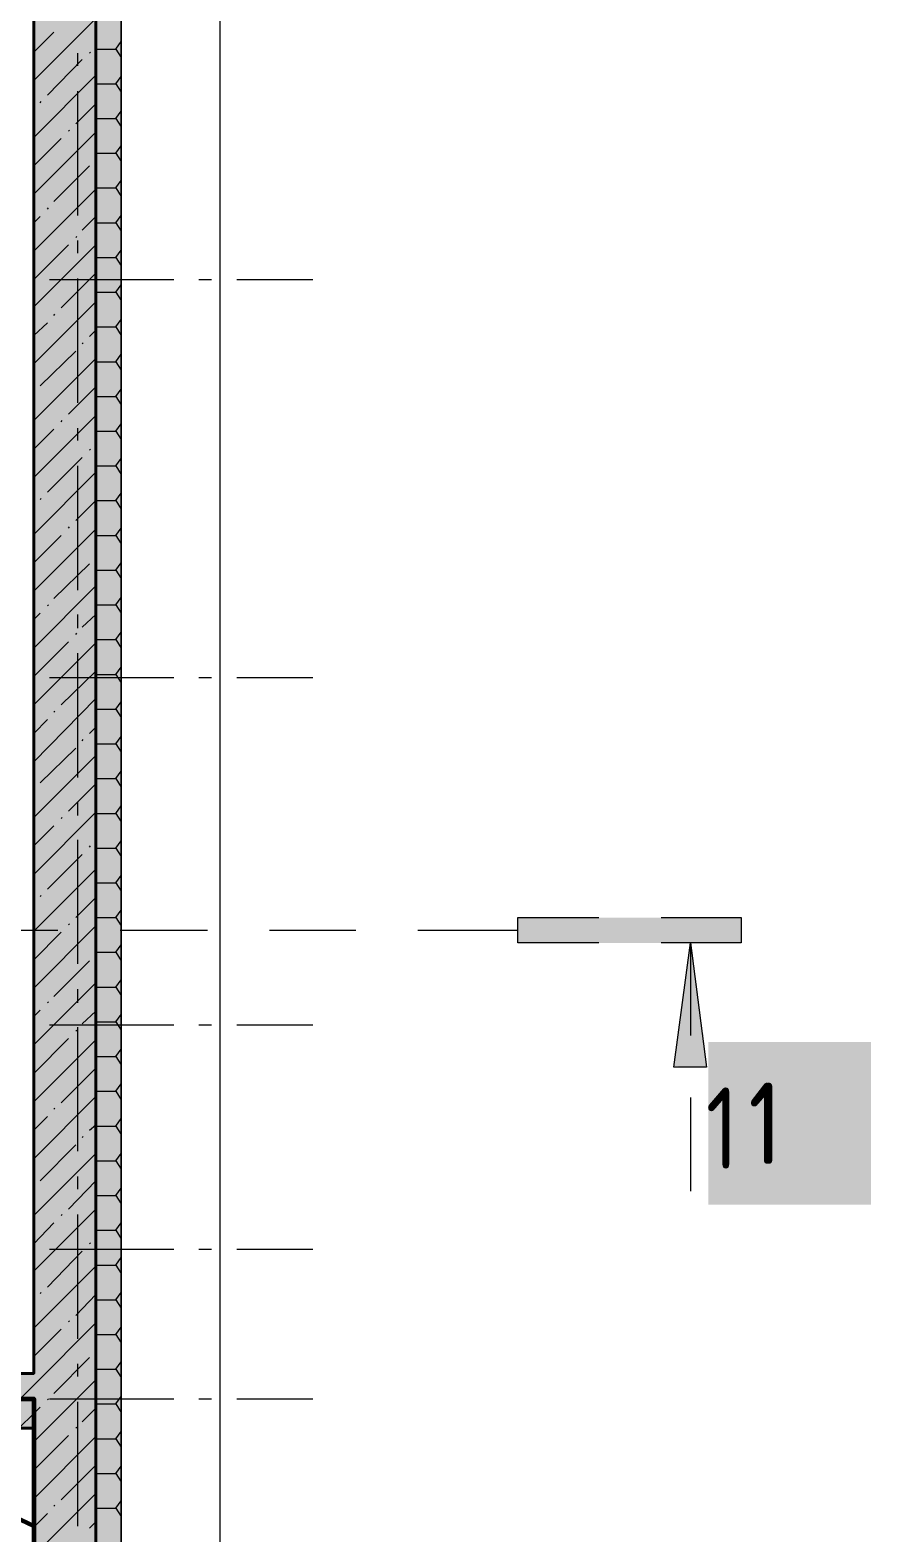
# Model space of a CAD drawing. Header units: millimetres. Extents: x -164500 to 426394, y -23753 to 102118.
# Drawn here: x -31315 to -27931, y 10530 to 16577 of the extents above; entities that cross this region are included whole.
import ezdxf

# ---------------------------------------------------------------- set-up
doc = ezdxf.new("R2010")
doc.units = ezdxf.units.MM
doc.layers.add('0) шлифовка', color=5, linetype='Continuous', lineweight=60)
doc.layers.add('PDF _Геометрия', color=7, linetype='Continuous', true_color=0x1f1f1f)
doc.layers.add('PDF _Сплошная заливка', color=7, linetype='Continuous', true_color=0xffffff)
doc.layers.add('PDF _Текст', color=7, linetype='Continuous')
doc.styles.get("Standard").update_dxf_attribs({"font": 'ГОСТ тип А.ttf'})
doc.styles.add('СПДС', font='ГОСТ тип А.ttf', dxfattribs={"width": 0.9})
doc.linetypes.add('зигзаг', pattern='A,0.00254,-5.08,[131,ltypeshp.shx,S=5.08,R=0,X=-5.08,Y=0],-10.16,[131,ltypeshp.shx,S=5.08,R=180,X=5.08,Y=0],-5.08', length=20.32254)

msp = doc.modelspace()

# ---------------------------------------------------------------- hatches: boundary and pattern name
at = {"layer": '0) шлифовка', "true_color": 0x2776bb}
h = msp.add_hatch(dxfattribs=at)
h.set_pattern_fill('ANSI31', color=152, scale=222, angle=110)
h.set_pattern_definition([(155, (205553.123366, 26878.999876), (-297.8824817879321, -638.8110436927827), [])])
h.paths.add_polyline_path([(-31300.44935203256, 966.0755219542325), (-66546.82616380643, 966.0755219542334), (-66546.82616380643, 11069.75445230607), (-31300.44935203256, 11069.75445230607)])
at = {"layer": 'PDF _Сплошная заливка', "linetype": 'зигзаг', "transparency": 33554559}
h = msp.add_hatch(color=256, dxfattribs=at)
h.paths.add_polyline_path([(-31300.44935203256, 21469.97741777676), (-31050.50509340875, 21469.97741777676), (-31050.50509340875, 21728.39436316303), (-31300.44935203256, 21728.39436316303)])
h.paths.add_polyline_path([(-31050.50509340875, 20266.8559016298), (-31300.44935203256, 20266.8559016298), (-31300.44935203256, 711.8949204773444), (-31050.50509340875, 711.8949204773444)])
msp.add_hatch(color=7, dxfattribs=at).paths.add_polyline_path([(-28593.42594064231, 12438.09335975885), (-28597.66228400648, 12438.09335975885), (-28597.66228400648, 12471.98410670649), (-28601.89862737071, 12471.98410670649), (-28601.89862737071, 12505.87485362005), (-28606.13497076894, 12505.87485362005), (-28606.13497076894, 12539.76560060174), (-28610.37131413317, 12539.76560060174), (-28610.37131413317, 12573.65634751532), (-28614.60765749734, 12573.65634751532), (-28614.60765749734, 12607.54709446294), (-28618.84400082746, 12607.54709446294), (-28618.84400082746, 12641.43784137652), (-28623.08034419169, 12641.43784137652), (-28623.08034419169, 12671.09224495994), (-28627.31668755587, 12671.09224495994), (-28627.31668755587, 12704.98299187351), (-28631.55303095415, 12704.98299187351), (-28631.55303095415, 12738.87373882114), (-28635.78937431832, 12738.87373882114), (-28635.78937431832, 12772.76448573471), (-28640.02571768253, 12772.76448573471), (-28640.02571768253, 12806.6552327164), (-28644.26206104673, 12806.6552327164), (-28644.26206104673, 12840.54597962996), (-28648.4984044109, 12840.54597962996), (-28648.4984044109, 12874.4367265776), (-28652.73474780918, 12874.4367265776), (-28652.73474780918, 12904.09113012697), (-28656.9710911393, 12904.09113012697), (-28665.44377786771, 12844.78232299416), (-28669.68012123188, 12810.89157604654), (-28678.15280799434, 12751.58276891373), (-28682.38915135854, 12717.69202200016), (-28690.86183808692, 12658.38321483329), (-28695.09818141707, 12624.49246791972), (-28699.33452481532, 12594.8380643363), (-28703.57086817952, 12560.94731742272), (-28712.0435549079, 12501.63851028991), (-28716.27989827213, 12467.74776334229), (-28724.75258503458, 12408.43895620948), (-28593.42594064231, 12404.20261284529)])

# ---------------------------------------------------------------- linework, layer by layer
at = {"layer": '0) шлифовка'}
msp.add_lwpolyline([(-31300.44935203256, 966.0755219542325), (-66546.82616380643, 966.0755219542334), (-66546.82616380643, 11069.75445230607), (-31300.44935203256, 11069.75445230607)], close=True, dxfattribs=at)
at = {"layer": 'PDF _Геометрия', "color": 7, "lineweight": 9}
for points in [[(-71350.83954173399, 7718.806849149281), (-67296.65893971192, 7718.806849149281), (-67296.65893971192, -37.93785546221716), (-30550.61657612707, -37.93785546221716), (-30550.61657612707, 22478.22713910258), (-35710.48279685146, 22478.22713910258), (-44399.22304216513, 22478.22713910258), (-62594.31780255912, 22478.22713910258), (-62594.31780255912, 28184.58165414887), (-71410.14834886679, 28184.58165414887), (-71410.14834886679, 27782.12903431182)], [(-53448.05247363981, 21978.3386218209), (-31050.50509340875, 21978.3386218209), (-31050.50509340875, 461.9506618194782), (-66805.24310915862, 461.9506618194782)], [(-31122.52293063415, 16432.96515464811), (-31122.52293063415, 16483.80127505253)], [(-31122.52293063415, 15831.40439655761), (-31122.52293063415, 16331.29291387335)], [(-31122.52293063415, 15678.89603537843), (-31122.52293063415, 15729.73215578285)], [(-31236.90420153557, 15572.9874512054), (-30737.01568425389, 15572.9874512054)], [(-31122.52293063415, 15077.33527728792), (-31122.52293063415, 15577.2237945696)], [(-30635.34344344505, 15572.9874512054), (-30584.50732304063, 15572.9874512054)], [(-30482.83508226587, 15572.9874512054), (-30177.81835983938, 15572.9874512054)], [(-31122.52293063415, 14924.82691607468), (-31122.52293063415, 14975.66303651315)], [(-31122.52293063415, 14323.26615801822), (-31122.52293063415, 14823.15467529991)], [(-31122.52293063415, 14170.757796805), (-31122.52293063415, 14225.83026053954)], [(-31122.52293063415, 13569.19703871448), (-31122.52293063415, 14069.0855559621)], [(-31236.90420153557, 13971.64965855153), (-30737.01568425389, 13971.64965855153)], [(-30635.34344344505, 13971.64965855153), (-30584.50732304063, 13971.64965855153)], [(-30482.83508226587, 13971.64965855153), (-30177.81835983938, 13971.64965855153)], [(-31122.52293063415, 13416.6886775353), (-31122.52293063415, 13471.76114126985)], [(-31122.52293063415, 12819.36426277493), (-31122.52293063415, 13319.25278005661)], [(-29025.53296406279, 12904.09113012697), (-29351.73140331026, 12904.09113012697), (-29351.73140331026, 13005.76337090173), (-29025.53296406279, 13005.76337090173)], [(-28775.58870540492, 13005.76337090173), (-28453.62660955571, 13005.76337090173), (-28453.62660955571, 12904.09113012697), (-28775.58870540492, 12904.09113012697)], [(-28656.9710911393, 12904.09113012697), (-28656.9710911393, 12531.29291383929)], [(-31122.52293063415, 12662.6195581975), (-31122.52293063415, 12717.69202200016)], [(-31236.90420153557, 12573.65634751532), (-30737.01568425389, 12573.65634751532)], [(-31122.52293063415, 12065.29514350525), (-31122.52293063415, 12565.18366078693)], [(-30635.34344344505, 12573.65634751532), (-30584.50732304063, 12573.65634751532)], [(-30482.83508226587, 12573.65634751532), (-30177.81835983938, 12573.65634751532)], [(-28656.9710911393, 12281.34865518142), (-28656.9710911393, 11904.31409556361)], [(-31122.52293063415, 11912.786782292), (-31122.52293063415, 11963.62290269641)], [(-31122.52293063415, 11311.2260242015), (-31122.52293063415, 11811.11454151723)], [(-31236.90420153557, 11671.31521036253), (-30737.01568425389, 11671.31521036253)], [(-30635.34344344505, 11671.31521036253), (-30584.50732304063, 11671.31521036253)], [(-30482.83508226587, 11671.31521036253), (-30177.81835983938, 11671.31521036253)], [(-31122.52293063415, 11158.7176630223), (-31122.52293063415, 11209.55378339266)], [(-31236.90420153557, 11069.75445230607), (-30737.01568425389, 11069.75445230607)], [(-30635.34344344505, 11069.75445230607), (-30584.50732304063, 11069.75445230607)], [(-30482.83508226587, 11069.75445230607), (-30177.81835983938, 11069.75445230607)], [(-31122.52293063415, 10557.1569049318), (-31122.52293063415, 11057.04542217943)]]:
    msp.add_lwpolyline(points, dxfattribs=at)
for points in [[(-30948.83285256586, 22080.01086259566), (-30948.83285256586, 461.9506618194782), (-30948.83285256586, 22080.01086259566), (-31050.50509340875, 22080.01086259566), (-62992.53407903199, 22080.01086259566), (-31050.50509340875, 22080.01086259566)], [(-28724.75258503458, 12404.20261284529), (-28656.9710911393, 12904.09113012697), (-28593.42594064231, 12404.20261284529)]]:
    msp.add_lwpolyline(points, close=True, dxfattribs=at)
at = {"layer": 'PDF _Геометрия', "color": 7, "lineweight": 40}
msp.add_lwpolyline([(-48915.16507115704, 711.8949204773444), (-61624.19517157919, 711.8949204773444), (-61624.19517157919, 461.9506618194782), (-31050.50509340875, 461.9506618194782), (-31050.50509340875, 711.8949204773444), (-31050.50509340875, 20266.8559016298), (-31300.44935203256, 20266.8559016298), (-31300.44935203256, 19678.00417363189), (-34702.23307555971, 19678.00417363189), (-34702.23307555971, 19428.05991500807), (-31300.44935203256, 19428.05991500807), (-31300.44935203256, 11171.42669308084), (-34702.23307555971, 11171.42669308084), (-34702.23307555971, 11370.53483133429), (-34922.52293063415, 11370.53483133429), (-34922.52293063415, 10951.1368380064), (-34702.23307555971, 10951.1368380064), (-31300.44935203256, 10951.1368380064), (-31300.44935203256, 711.8949204773444), (-48792.31111352725, 711.8949204773444)], dxfattribs=at)
at = {"layer": 'PDF _Геометрия', "lineweight": 9}
for points in [[(-31300.44935203256, 16373.65634751532), (-31050.50509340875, 16623.60060617318)], [(-31300.44935203256, 16488.03761845078), (-31219.95882804471, 16568.52814240458)], [(-31245.37688826397, 16314.34754041656), (-31105.57755714329, 16458.38321486736)], [(-31075.92315359393, 16483.80127505253), (-31071.68681022973, 16488.03761845078)], [(-31300.44935203256, 16144.89380571248), (-31050.50509340875, 16394.8380643363)], [(-31275.03129184741, 16284.69313683314), (-31270.79494844913, 16288.92948019732)], [(-31130.99561736255, 16199.96626951516), (-31050.50509340875, 16280.45679343488)], [(-31300.44935203256, 15916.13126390965), (-31050.50509340875, 16166.07552253347)], [(-31160.65002094599, 16170.31186589765), (-31156.41367754771, 16174.54820929592)], [(-31300.44935203256, 16030.51253481107), (-31190.30442449535, 16140.65746234828)], [(-31219.95882804471, 15886.47686036028), (-31075.92315359393, 16030.51253481107)], [(-31300.44935203256, 15687.36872210682), (-31050.50509340875, 15937.31298073063)], [(-31245.37688826397, 15856.82245681091), (-31241.14054489974, 15861.05880014104)], [(-31300.44935203256, 15801.74999300823), (-31275.03129184741, 15827.16805319342)], [(-31105.57755714329, 15772.09558945886), (-31050.50509340875, 15827.16805319342)], [(-31130.99561736255, 15742.44118590949), (-31126.75927399832, 15746.67752923963)], [(-31300.44935203256, 15462.84252366819), (-31050.50509340875, 15712.786782292)], [(-31300.44935203256, 15572.9874512054), (-31160.65002094599, 15712.786782292)], [(-31190.30442449535, 15458.60618030398), (-31050.50509340875, 15598.40551139059)], [(-31300.44935203256, 15234.07998186535), (-31050.50509340875, 15484.02424048917)], [(-31219.95882804471, 15428.95177675461), (-31215.72248468053, 15433.18812011882)], [(-31300.44935203256, 15348.46125276677), (-31245.37688826397, 15399.29737317119)], [(-31075.92315359393, 15344.22490940257), (-31050.50509340875, 15369.64296958775)], [(-31105.57755714329, 15314.5705058532), (-31101.34121377912, 15318.8068492174)], [(-31300.44935203256, 15005.31744006252), (-31050.50509340875, 15255.26169868634)], [(-31275.03129184741, 15145.11677114912), (-31130.99561736255, 15284.91610226977)], [(-31300.44935203256, 15119.69871096394), (-31300.44935203256, 15119.69871096394)], [(-31160.65002094599, 15030.73550024771), (-31050.50509340875, 15140.88042778492)], [(-31300.44935203256, 14776.55489825969), (-31050.50509340875, 15026.4991568835)], [(-31190.30442449535, 15001.08109669833), (-31186.06808113115, 15005.31744006252)], [(-31300.44935203256, 14890.9361691611), (-31219.95882804471, 14971.4266931149)], [(-31075.92315359393, 14886.69982579692), (-31071.68681022973, 14890.9361691611)], [(-31245.37688826397, 14717.24609109283), (-31105.57755714329, 14857.04542221348)], [(-31300.44935203256, 14547.79235645687), (-31050.50509340875, 14797.73661508067)], [(-31275.03129184741, 14687.59168754346), (-31270.79494844913, 14691.82803090766)], [(-31130.99561736255, 14602.86482019141), (-31050.50509340875, 14683.35534417925)], [(-31160.65002094599, 14573.21041664204), (-31156.41367754771, 14577.44676000624)], [(-31300.44935203256, 14319.02981465404), (-31050.50509340875, 14568.97407327785)], [(-31300.44935203256, 14433.41108555545), (-31190.30442449535, 14543.5560130586)], [(-31219.95882804471, 14289.3754110706), (-31075.92315359393, 14429.1747421572)], [(-31300.44935203256, 14090.26727281714), (-31050.50509340875, 14340.21153144095)], [(-31300.44935203256, 14204.64854375262), (-31275.03129184741, 14230.06660393779)], [(-31245.37688826397, 14259.72100748716), (-31241.14054489974, 14263.95735085136)], [(-31105.57755714329, 14174.99414016918), (-31050.50509340875, 14225.83026053954)], [(-31300.44935203256, 13975.88600191572), (-31160.65002094599, 14115.68533303637)], [(-31300.44935203256, 13861.50473101432), (-31050.50509340875, 14111.44898963812)], [(-31130.99561736255, 14145.33973658576), (-31126.75927399832, 14149.57607994995)], [(-31190.30442449535, 13861.50473101432), (-31050.50509340875, 13997.0677187367)], [(-31300.44935203256, 13632.74218921149), (-31050.50509340875, 13886.92279119949)], [(-31300.44935203256, 13747.1234601129), (-31245.37688826397, 13802.19592388151)], [(-31219.95882804471, 13831.85032746493), (-31215.72248468053, 13836.08667082914)], [(-31075.92315359393, 13747.1234601129), (-31050.50509340875, 13772.54152029807)], [(-31275.03129184741, 13548.01532185944), (-31130.99561736255, 13687.81465298009)], [(-31105.57755714329, 13717.46905656353), (-31101.34121377912, 13721.70539992772)], [(-31300.44935203256, 13408.21599077284), (-31050.50509340875, 13658.16024939666)], [(-31300.44935203256, 13522.59726167426), (-31300.44935203256, 13522.59726167426)], [(-31160.65002094599, 13433.63405095803), (-31050.50509340875, 13543.77897849524)], [(-31300.44935203256, 13179.45344897002), (-31050.50509340875, 13429.39770759382)], [(-31300.44935203256, 13293.83471987144), (-31219.95882804471, 13374.32524385928)], [(-31190.30442449535, 13403.97964740865), (-31186.06808113115, 13408.21599077284)], [(-31245.37688826397, 13120.14464180315), (-31105.57755714329, 13259.94397295787)], [(-31075.92315359393, 13289.59837650724), (-31071.68681022973, 13293.83471987144)], [(-31300.44935203256, 12950.69090716719), (-31050.50509340875, 13200.63516579101)], [(-31275.03129184741, 13090.49023825378), (-31270.79494844913, 13094.72658161798)], [(-31130.99561736255, 13005.76337090173), (-31050.50509340875, 13086.25389488959)], [(-31300.44935203256, 12721.92836536436), (-31050.50509340875, 12971.87262398817)], [(-31300.44935203256, 12836.30963626577), (-31190.30442449535, 12946.45456380299)], [(-31160.65002094599, 12976.10896735236), (-31156.41367754771, 12980.34531071656)], [(-31219.95882804471, 12688.03761841673), (-31075.92315359393, 12832.07329290157)], [(-31300.44935203256, 12493.16582356153), (-31050.50509340875, 12743.11008218534)], [(-31245.37688826397, 12662.6195581975), (-31241.14054489974, 12666.85590156168)], [(-31300.44935203256, 12607.54709446294), (-31275.03129184741, 12632.96515464813)], [(-31105.57755714329, 12577.89269091357), (-31050.50509340875, 12628.72881128392)], [(-31300.44935203256, 12378.78455266011), (-31160.65002094599, 12518.58388374671)], [(-31130.99561736255, 12548.23828729608), (-31126.75927399832, 12552.47463066027)], [(-31300.44935203256, 12264.40328175869), (-31050.50509340875, 12514.34754038251)], [(-31190.30442449535, 12260.16693836044), (-31050.50509340875, 12399.96626948109)], [(-31300.44935203256, 12035.64073995586), (-31050.50509340875, 12285.58499857967)], [(-31219.95882804471, 12234.74887817527), (-31215.72248468053, 12238.98522150541)], [(-31300.44935203256, 12150.02201085728), (-31245.37688826397, 12205.09447459183)], [(-31075.92315359393, 12150.02201085728), (-31050.50509340875, 12171.20372764421)], [(-31105.57755714329, 12120.36760727385), (-31101.34121377912, 12124.60395060399)], [(-31300.44935203256, 11806.87819811897), (-31050.50509340875, 12056.82245674279)], [(-31275.03129184741, 11946.67752923963), (-31130.99561736255, 12090.71320369041)], [(-31300.44935203256, 11921.25946902039), (-31300.44935203256, 11925.49581241865)], [(-31160.65002094599, 11832.29625830416), (-31050.50509340875, 11946.67752923963)], [(-31300.44935203256, 11582.35199968034), (-31050.50509340875, 11832.29625830416)], [(-31190.30442449535, 11806.87819811897), (-31186.06808113115, 11811.11454151723)], [(-31300.44935203256, 11692.49692721756), (-31219.95882804471, 11777.2237945696)], [(-31075.92315359393, 11692.49692721756), (-31071.68681022973, 11696.73327061581)], [(-31245.37688826397, 11518.80684918333), (-31105.57755714329, 11662.84252366819)], [(-31300.44935203256, 11353.58945787751), (-31050.50509340875, 11603.53371650133)], [(-31275.03129184741, 11493.38878899816), (-31270.79494844913, 11497.62513236237)], [(-31130.99561736255, 11404.42557828193), (-31050.50509340875, 11489.15244559991)], [(-31474.1394300668, 10951.1368380064), (-31300.44935203256, 11124.82691607468), (-31050.50509340875, 11374.77117469849)], [(-31160.65002094599, 11379.0075180627), (-31156.41367754771, 11383.24386146095)], [(-31300.44935203256, 11239.2081869761), (-31190.30442449535, 11349.35311451331)], [(-31219.95882804471, 11090.9361691611), (-31075.92315359393, 11234.97184361189)], [(-31300.44935203256, 10896.06437427185), (-31050.50509340875, 11146.00863289566)], [(-31245.37688826397, 11065.51810894187), (-31241.14054489974, 11069.75445230607)], [(-31359.75815916539, 10951.1368380064), (-31300.44935203256, 11010.44564517326), (-31275.03129184741, 11035.86370535845)], [(-31105.57755714329, 10976.5548982597), (-31050.50509340875, 11031.62736199424)], [(-31130.99561736255, 10951.1368380064), (-31126.75927399832, 10955.37318140466)], [(-31300.44935203256, 10781.68310337043), (-31160.65002094599, 10921.48243445703)], [(-31300.44935203256, 10667.30183246901), (-31050.50509340875, 10917.24609109283)], [(-31190.30442449535, 10663.06548910483), (-31050.50509340875, 10802.86482019141)], [(-31300.44935203256, 10438.53929066619), (-31050.50509340875, 10688.48354928999)], [(-31300.44935203256, 10552.92056156761), (-31245.37688826397, 10607.99302530215)], [(-31219.95882804471, 10637.64742888559), (-31215.72248468053, 10641.88377224978)], [(-31075.92315359393, 10548.68421820341), (-31050.50509340875, 10574.10227838859)]]:
    msp.add_lwpolyline(points, dxfattribs=at)
at = {"layer": 'PDF _Геометрия', "color": 251, "lineweight": 9, "true_color": 0x4a4a4a}
for points in [[(-30970.01456942089, 16500.74664854338), (-30948.83285256586, 16530.40105209275)], [(-31050.50509340875, 16496.51030517917), (-31050.50509340875, 16500.74664854338), (-30970.01456942089, 16500.74664854338), (-30948.83285256586, 16466.8559016298)], [(-31050.50509340875, 16500.74664854338), (-31050.50509340875, 16500.74664854338)], [(-30970.01456942089, 16360.94731742272), (-30948.83285256586, 16390.60172100616)], [(-31050.50509340875, 16356.71097405852), (-31050.50509340875, 16360.94731742272), (-30970.01456942089, 16360.94731742272), (-30948.83285256586, 16327.0565704751)], [(-31050.50509340875, 16360.94731742272), (-31050.50509340875, 16360.94731742272)], [(-31050.50509340875, 16216.91164297194), (-31050.50509340875, 16221.14798633612), (-30970.01456942089, 16221.14798633612), (-30948.83285256586, 16187.2572393885)], [(-31050.50509340875, 16221.14798633612), (-31050.50509340875, 16221.14798633612)], [(-30970.01456942089, 16221.14798633612), (-30948.83285256586, 16250.80238988551)], [(-30970.01456942089, 16081.34865524954), (-30948.83285256586, 16111.00305879891)], [(-31050.50509340875, 16077.11231185128), (-31050.50509340875, 16081.34865524954), (-30970.01456942089, 16081.34865524954), (-30948.83285256586, 16047.45790830191)], [(-31050.50509340875, 16081.34865524954), (-31050.50509340875, 16081.34865524954)], [(-30970.01456942089, 15941.54932409483), (-30948.83285256586, 15971.20372771232)], [(-31050.50509340875, 15937.31298073063), (-31050.50509340875, 15941.54932409483), (-30970.01456942089, 15941.54932409483), (-30948.83285256586, 15907.65857718126)], [(-31050.50509340875, 15941.54932409483), (-31050.50509340875, 15941.54932409483)], [(-31050.50509340875, 15797.51364964405), (-31050.50509340875, 15801.74999300823), (-30970.01456942089, 15801.74999300823), (-30948.83285256586, 15767.85924609466)], [(-31050.50509340875, 15801.74999300823), (-31050.50509340875, 15801.74999300823)], [(-30970.01456942089, 15801.74999300823), (-30948.83285256586, 15831.40439655761)], [(-30970.01456942089, 15661.95066192165), (-30948.83285256586, 15691.60506547102)], [(-31050.50509340875, 15657.71431855745), (-31050.50509340875, 15661.95066192165), (-30970.01456942089, 15661.95066192165), (-30948.83285256586, 15628.05991500807)], [(-31050.50509340875, 15661.95066192165), (-31050.50509340875, 15661.95066192165)], [(-30970.01456942089, 15522.151330801), (-30948.83285256586, 15551.80573438442)], [(-31050.50509340875, 15517.91498743679), (-31050.50509340875, 15522.151330801), (-30970.01456942089, 15522.151330801), (-30948.83285256586, 15488.26058385336)], [(-31050.50509340875, 15522.151330801), (-31050.50509340875, 15522.151330801)], [(-31050.50509340875, 15378.11565631614), (-31050.50509340875, 15382.3519997144), (-30970.01456942089, 15382.3519997144), (-30948.83285256586, 15348.46125276677)], [(-31050.50509340875, 15382.3519997144), (-31050.50509340875, 15382.3519997144)], [(-30970.01456942089, 15382.3519997144), (-30948.83285256586, 15412.00640326377)], [(-31050.50509340875, 15238.31632522956), (-31050.50509340875, 15242.55266859374), (-30970.01456942089, 15242.55266859374), (-30948.83285256586, 15208.66192168018)], [(-31050.50509340875, 15242.55266859374), (-31050.50509340875, 15242.55266859374)], [(-30970.01456942089, 15242.55266859374), (-30948.83285256586, 15272.20707217718)], [(-30970.01456942089, 15102.75333747309), (-30948.83285256586, 15132.40774109058)], [(-31050.50509340875, 15098.5169941089), (-31050.50509340875, 15102.75333747309), (-30970.01456942089, 15102.75333747309), (-30948.83285256586, 15068.86259055953)], [(-31050.50509340875, 15102.75333747309), (-31050.50509340875, 15102.75333747309)], [(-31050.50509340875, 14958.7176630223), (-31050.50509340875, 14962.95400638651), (-30970.01456942089, 14962.95400638651), (-30948.83285256586, 14929.06325947293)], [(-31050.50509340875, 14962.95400638651), (-31050.50509340875, 14962.95400638651)], [(-30970.01456942089, 14962.95400638651), (-30948.83285256586, 14992.60840993588)], [(-31050.50509340875, 14818.91833193572), (-31050.50509340875, 14823.15467529991), (-30970.01456942089, 14823.15467529991), (-30948.83285256586, 14789.26392835228)], [(-31050.50509340875, 14823.15467529991), (-31050.50509340875, 14823.15467529991)], [(-30970.01456942089, 14823.15467529991), (-30948.83285256586, 14852.80907884929)], [(-30970.01456942089, 14683.35534417925), (-30948.83285256586, 14713.00974776269)], [(-31050.50509340875, 14679.119000781), (-31050.50509340875, 14683.35534417925), (-30970.01456942089, 14683.35534417925), (-30948.83285256586, 14649.46459723163)], [(-31050.50509340875, 14683.35534417925), (-31050.50509340875, 14683.35534417925)], [(-31050.50509340875, 14539.31966969441), (-31050.50509340875, 14543.5560130586), (-30970.01456942089, 14543.5560130586), (-30948.83285256586, 14509.66526614504)], [(-31050.50509340875, 14543.5560130586), (-31050.50509340875, 14543.5560130586)], [(-30970.01456942089, 14543.5560130586), (-30948.83285256586, 14573.21041664204)], [(-31050.50509340875, 14399.52033860781), (-31050.50509340875, 14403.75668197202), (-30970.01456942089, 14403.75668197202), (-30948.83285256586, 14369.86593505844)], [(-31050.50509340875, 14403.75668197202), (-31050.50509340875, 14403.75668197202)], [(-30970.01456942089, 14403.75668197202), (-30948.83285256586, 14433.41108555545)], [(-30970.01456942089, 14263.95735085136), (-30948.83285256586, 14293.6117544348)], [(-31050.50509340875, 14259.72100748716), (-31050.50509340875, 14263.95735085136), (-30970.01456942089, 14263.95735085136), (-30948.83285256586, 14230.06660393779)], [(-31050.50509340875, 14263.95735085136), (-31050.50509340875, 14263.95735085136)], [(-30970.01456942089, 14124.15801976478), (-30948.83285256586, 14153.81242331415)], [(-31050.50509340875, 14119.92167640058), (-31050.50509340875, 14124.15801976478), (-30970.01456942089, 14124.15801976478), (-30948.83285256586, 14090.26727281714)], [(-31050.50509340875, 14124.15801976478), (-31050.50509340875, 14124.15801976478)], [(-31050.50509340875, 13980.12234531399), (-31050.50509340875, 13984.35868867818), (-30970.01456942089, 13984.35868867818), (-30948.83285256586, 13950.46794173055)], [(-31050.50509340875, 13984.35868867818), (-31050.50509340875, 13984.35868867818)], [(-30970.01456942089, 13984.35868867818), (-30948.83285256586, 14014.01309222755)], [(-30970.01456942089, 13844.55935755753), (-30948.83285256586, 13874.21376114096)], [(-31050.50509340875, 13840.32301415927), (-31050.50509340875, 13844.55935755753), (-30970.01456942089, 13844.55935755753), (-30948.83285256586, 13810.6686106099)], [(-31050.50509340875, 13844.55935755753), (-31050.50509340875, 13844.55935755753)], [(-30970.01456942089, 13704.76002643687), (-30948.83285256586, 13734.41443002031)], [(-31050.50509340875, 13700.52368307269), (-31050.50509340875, 13704.76002643687), (-30970.01456942089, 13704.76002643687), (-30948.83285256586, 13670.86927952331)], [(-31050.50509340875, 13704.76002643687), (-31050.50509340875, 13704.76002643687)], [(-31050.50509340875, 13560.72435198609), (-31050.50509340875, 13564.96069535029), (-30970.01456942089, 13564.96069535029), (-30948.83285256586, 13531.06994843671)], [(-31050.50509340875, 13564.96069535029), (-31050.50509340875, 13564.96069535029)], [(-30970.01456942089, 13564.96069535029), (-30948.83285256586, 13594.61509893371)], [(-30970.01456942089, 13425.16136422964), (-30948.83285256586, 13454.81576781306)], [(-31050.50509340875, 13420.92502086543), (-31050.50509340875, 13425.16136422964), (-30970.01456942089, 13425.16136422964), (-30948.83285256586, 13391.27061728201)], [(-31050.50509340875, 13425.16136422964), (-31050.50509340875, 13425.16136422964)], [(-30970.01456942089, 13285.36203314304), (-30948.83285256586, 13315.01643669242)], [(-31050.50509340875, 13281.12568977885), (-31050.50509340875, 13285.36203314304), (-30970.01456942089, 13285.36203314304), (-30948.83285256586, 13251.47128619541)], [(-31050.50509340875, 13285.36203314304), (-31050.50509340875, 13285.36203314304)], [(-31050.50509340875, 13141.3263586582), (-31050.50509340875, 13145.56270205645), (-30970.01456942089, 13145.56270205645), (-30948.83285256586, 13111.67195510882)], [(-31050.50509340875, 13145.56270205645), (-31050.50509340875, 13145.56270205645)], [(-30970.01456942089, 13145.56270205645), (-30948.83285256586, 13175.21710560582)], [(-31050.50509340875, 13001.52702753754), (-31050.50509340875, 13005.76337090173), (-30970.01456942089, 13005.76337090173), (-30948.83285256586, 12971.87262398817)], [(-31050.50509340875, 13005.76337090173), (-31050.50509340875, 13005.76337090173)], [(-30970.01456942089, 13005.76337090173), (-30948.83285256586, 13035.41777451924)], [(-30970.01456942089, 12865.96403981515), (-30948.83285256586, 12895.61844339858)], [(-31050.50509340875, 12861.72769645094), (-31050.50509340875, 12865.96403981515), (-30970.01456942089, 12865.96403981515), (-30948.83285256586, 12832.07329290157)], [(-31050.50509340875, 12865.96403981515), (-31050.50509340875, 12865.96403981515)], [(-31050.50509340875, 12721.92836536436), (-31050.50509340875, 12726.16470872856), (-30970.01456942089, 12726.16470872856), (-30948.83285256586, 12692.27396181499)], [(-31050.50509340875, 12726.16470872856), (-31050.50509340875, 12726.16470872856)], [(-30970.01456942089, 12726.16470872856), (-30948.83285256586, 12755.81911227793)], [(-31050.50509340875, 12586.36537760791), (-30970.01456942089, 12586.36537760791), (-30948.83285256586, 12552.47463066027)], [(-31050.50509340875, 12586.36537760791), (-31050.50509340875, 12586.36537760791)], [(-31050.50509340875, 12586.36537760791), (-31050.50509340875, 12586.36537760791)], [(-30970.01456942089, 12586.36537760791), (-30948.83285256586, 12616.01978119133)], [(-30970.01456942089, 12446.56604652131), (-30948.83285256586, 12476.22045007068)], [(-31050.50509340875, 12446.56604652131), (-30970.01456942089, 12446.56604652131), (-30948.83285256586, 12412.67529957368)], [(-31050.50509340875, 12446.56604652131), (-31050.50509340875, 12446.56604652131)], [(-31050.50509340875, 12446.56604652131), (-31050.50509340875, 12446.56604652131)], [(-31050.50509340875, 12306.76671543472), (-30970.01456942089, 12306.76671543472), (-30948.83285256586, 12272.87596848708)], [(-31050.50509340875, 12306.76671543472), (-31050.50509340875, 12306.76671543472)], [(-31050.50509340875, 12306.76671543472), (-31050.50509340875, 12306.76671543472)], [(-30970.01456942089, 12306.76671543472), (-30948.83285256586, 12336.42111898409)], [(-31050.50509340875, 12166.96738428), (-30970.01456942089, 12166.96738428), (-30948.83285256586, 12133.07663736643)], [(-31050.50509340875, 12166.96738428), (-31050.50509340875, 12166.96738428)], [(-31050.50509340875, 12166.96738428), (-31050.50509340875, 12166.96738428)], [(-30970.01456942089, 12166.96738428), (-30948.83285256586, 12196.62178789749)], [(-30970.01456942089, 12027.16805319342), (-30948.83285256586, 12056.82245674279)], [(-31050.50509340875, 12027.16805319342), (-30970.01456942089, 12027.16805319342), (-30948.83285256586, 11993.27730627984)], [(-31050.50509340875, 12027.16805319342), (-31050.50509340875, 12027.16805319342)], [(-31050.50509340875, 12027.16805319342), (-31050.50509340875, 12027.16805319342)], [(-30970.01456942089, 11887.36872210682), (-30948.83285256586, 11917.02312565619)], [(-31050.50509340875, 11887.36872210682), (-30970.01456942089, 11887.36872210682), (-30948.83285256586, 11853.47797515919)], [(-31050.50509340875, 11887.36872210682), (-31050.50509340875, 11887.36872210682)], [(-31050.50509340875, 11887.36872210682), (-31050.50509340875, 11887.36872210682)], [(-31050.50509340875, 11747.56939098617), (-30970.01456942089, 11747.56939098617), (-30948.83285256586, 11713.67864403854)], [(-31050.50509340875, 11747.56939098617), (-31050.50509340875, 11747.56939098617)], [(-31050.50509340875, 11747.56939098617), (-31050.50509340875, 11747.56939098617)], [(-30970.01456942089, 11747.56939098617), (-30948.83285256586, 11777.2237945696)], [(-30970.01456942089, 11607.77005989958), (-30948.83285256586, 11637.42446344895)], [(-31050.50509340875, 11607.77005989958), (-30970.01456942089, 11607.77005989958), (-30948.83285256586, 11573.87931295195)], [(-31050.50509340875, 11607.77005989958), (-31050.50509340875, 11607.77005989958)], [(-31050.50509340875, 11607.77005989958), (-31050.50509340875, 11607.77005989958)], [(-30970.01456942089, 11467.97072877893), (-30948.83285256586, 11497.62513236237)], [(-31050.50509340875, 11467.97072877893), (-30970.01456942089, 11467.97072877893), (-30948.83285256586, 11434.07998186535)], [(-31050.50509340875, 11467.97072877893), (-31050.50509340875, 11467.97072877893)], [(-31050.50509340875, 11467.97072877893), (-31050.50509340875, 11467.97072877893)], [(-31050.50509340875, 11328.17139765828), (-30970.01456942089, 11328.17139765828), (-30948.83285256586, 11294.2806507447)], [(-31050.50509340875, 11328.17139765828), (-31050.50509340875, 11328.17139765828)], [(-31050.50509340875, 11328.17139765828), (-31050.50509340875, 11328.17139765828)], [(-30970.01456942089, 11328.17139765828), (-30948.83285256586, 11357.82580127577)], [(-31050.50509340875, 11188.37206657169), (-30970.01456942089, 11188.37206657169), (-30948.83285256586, 11154.48131965812)], [(-31050.50509340875, 11188.37206657169), (-31050.50509340875, 11188.37206657169)], [(-31050.50509340875, 11188.37206657169), (-31050.50509340875, 11188.37206657169)], [(-30970.01456942089, 11188.37206657169), (-30948.83285256586, 11218.02647012106)], [(-30970.01456942089, 11048.57273548509), (-30948.83285256586, 11078.22713903446)], [(-31050.50509340875, 11048.57273548509), (-30970.01456942089, 11048.57273548509), (-30948.83285256586, 11014.68198853746)], [(-31050.50509340875, 11048.57273548509), (-31050.50509340875, 11048.57273548509)], [(-31050.50509340875, 11048.57273548509), (-31050.50509340875, 11048.57273548509)], [(-31050.50509340875, 10908.77340436444), (-30970.01456942089, 10908.77340436444), (-30948.83285256586, 10874.88265741681)], [(-31050.50509340875, 10908.77340436444), (-31050.50509340875, 10908.77340436444)], [(-31050.50509340875, 10908.77340436444), (-31050.50509340875, 10908.77340436444)], [(-30970.01456942089, 10908.77340436444), (-30948.83285256586, 10938.42780794788)], [(-31050.50509340875, 10768.97407324379), (-30970.01456942089, 10768.97407324379), (-30948.83285256586, 10735.08332633021)], [(-31050.50509340875, 10768.97407324379), (-31050.50509340875, 10768.97407324379)], [(-31050.50509340875, 10768.97407324379), (-31050.50509340875, 10768.97407324379)], [(-30970.01456942089, 10768.97407324379), (-30948.83285256586, 10798.62847682722)], [(-30970.01456942089, 10629.1747421572), (-30948.83285256586, 10658.82914574062)], [(-31050.50509340875, 10629.1747421572), (-30970.01456942089, 10629.1747421572), (-30948.83285256586, 10595.28399524363)], [(-31050.50509340875, 10629.1747421572), (-31050.50509340875, 10629.1747421572)], [(-31050.50509340875, 10629.1747421572), (-31050.50509340875, 10629.1747421572)]]:
    msp.add_lwpolyline(points, dxfattribs=at)
at = {"layer": 'PDF _Геометрия', "color": 8, "lineweight": 9, "true_color": 0x808080}
for points in [[(-31554.62995402055, 12954.92725053138), (-31203.01345458793, 12954.92725053138)], [(-30953.06919593006, 12954.92725053138), (-30601.45269649744, 12954.92725053138)], [(-30351.50843787362, 12954.92725053138), (-30004.12828177112, 12954.92725053138)], [(-29754.1840231473, 12954.92725053138), (-29351.73140331026, 12954.92725053138)]]:
    msp.add_lwpolyline(points, dxfattribs=at)
at = {"layer": 'PDF _Сплошная заливка', "linetype": 'зигзаг', "lineweight": 5, "transparency": 33554559}
for points in [[(-31050.50509340875, 22080.01086259566), (-31050.50509340875, 461.9506618194782), (-30948.83285256586, 22080.01086259566), (-30948.83285256586, 461.9506618194782)], [(-34702.23307555971, 11171.42669308084), (-34702.23307555971, 10951.1368380064), (-31300.44935203256, 11171.42669308084), (-31300.44935203256, 10951.1368380064)]]:
    msp.add_solid(points, dxfattribs=at)
at = {"layer": 'PDF _Сплошная заливка', "color": 7, "linetype": 'зигзаг', "lineweight": 9, "transparency": 33554559}
msp.add_solid([(-29351.73140331026, 13005.76337090173), (-29351.73140331026, 12904.09113012697), (-28453.62660955571, 13005.76337090173), (-28453.62660955571, 12904.09113012697)], dxfattribs=at)

# ---------------------------------------------------------------- texts
at = {"linetype": 'зигзаг', "insert": (-28422.153551968, 12177.62073200171), "char_height": 327.4710431592144, "attachment_point": 4, "style": 'СПДС', "bg_fill": 1, "box_fill_scale": 1.5, "bg_fill_color": 7, "bg_fill_true_color": 16777215, "bg_fill_transparency": 0}
msp.add_mtext('1', dxfattribs=at)
at = {"layer": 'PDF _Текст', "linetype": 'зигзаг', "char_height": 327.4710431592144, "attachment_point": 4}
for insert in [(-28422.15355196799, 12177.62073200171), (-28595.59512205968, 12158.46859887759)]:
    msp.add_mtext('1', dxfattribs=dict(at, insert=insert))

doc.saveas('drawing.dxf')
